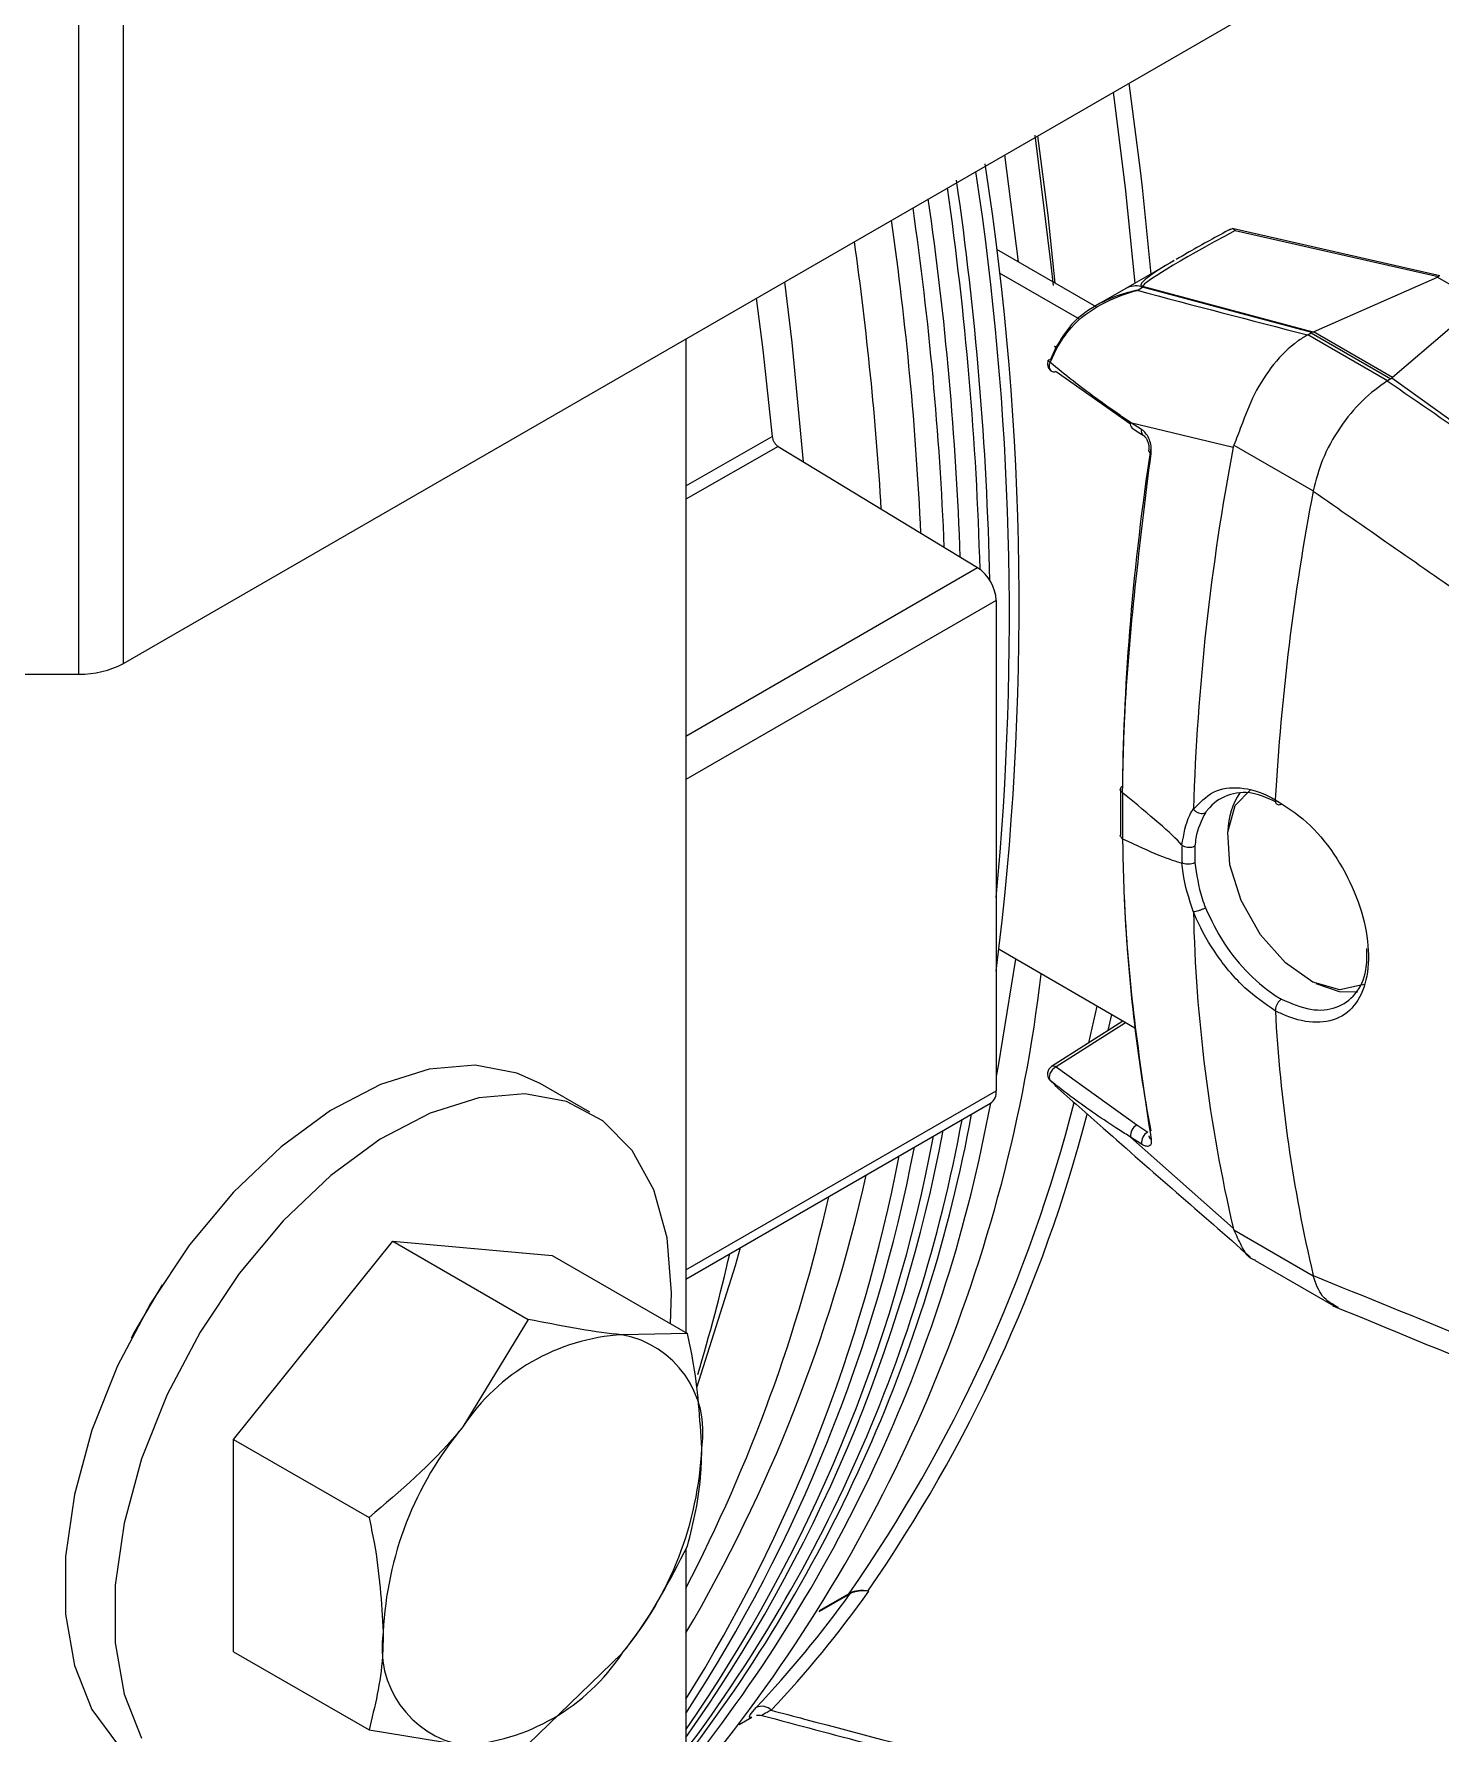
# Model space of a CAD drawing. Extents: x 7 to 135, y 1 to 99.
# Drawn here: x 20.295 to 21.855, y 11.127 to 13.013 of the extents above; entities that cross this region are included whole.
import ezdxf

# ---------------------------------------------------------------- set-up
doc = ezdxf.new("R2010")
doc.units = 0
doc.header["$MEASUREMENT"] = 0
doc.layers.add('OBJECT', color=7, linetype='CONTINUOUS')

msp = doc.modelspace()

# ---------------------------------------------------------------- linework, layer by layer
at = {"layer": 'OBJECT'}
for p, q in [((20.3939, 12.3142), (20.3939, 17.8463)), ((20.3444, 12.3024), (20.3444, 17.8345)), ((20.3939, 12.3142), (22.5896, 13.5818)), ((21.5096, 12.9584), (21.5222, 12.8615)), ((21.3716, 12.8787), (21.3867, 12.7601)), ((21.6214, 12.7957), (21.6247, 12.7969)), ((21.8548, 12.7446), (21.6241, 12.7971)), ((21.6276, 12.7948), (21.8529, 12.7436)), ((21.3625, 12.7741), (21.4729, 12.7103)), ((21.5596, 12.7613), (21.5063, 12.7305)), ((21.3655, 12.7478), (21.4543, 12.6966)), ((21.5063, 12.7305), (21.4732, 12.7114)), ((21.5187, 12.7284), (21.5247, 12.7319)), ((21.7125, 12.6816), (21.5247, 12.7319)), ((21.5258, 12.7325), (21.7136, 12.6822)), ((21.7143, 12.6825), (21.852, 12.743)), ((21.852, 12.743), (21.8999, 12.7154)), ((21.8999, 12.7154), (21.8023, 12.6317)), ((21.018, 12.6745), (21.018, 11.5714)), ((21.7082, 12.6792), (21.7119, 12.6813)), ((21.7966, 12.6281), (21.7082, 12.6792)), ((21.7119, 12.6813), (21.8003, 12.6303)), ((21.7136, 12.6822), (21.7125, 12.6816)), ((21.8023, 12.6317), (21.7143, 12.6825)), ((21.429, 12.6656), (21.4221, 12.651)), ((21.4223, 12.6484), (21.4295, 12.6644)), ((21.4288, 12.6385), (21.5114, 12.5803)), ((21.8003, 12.6303), (21.7966, 12.6281)), ((22.0055, 12.4841), (21.8015, 12.6309)), ((21.5114, 12.5818), (21.6253, 12.5543)), ((21.5236, 12.5741), (21.5114, 12.5818)), ((21.018, 12.5116), (21.1137, 12.5661)), ((21.1205, 12.5549), (21.018, 12.4965)), ((21.1205, 12.5549), (21.3417, 12.4206)), ((21.6253, 12.5543), (21.6262, 12.5566)), ((21.6262, 12.5566), (21.7142, 12.5058)), ((21.7142, 12.5058), (21.7142, 12.5056)), ((21.018, 12.2337), (21.3417, 12.4206)), ((21.3623, 12.3842), (21.018, 12.1854)), ((21.3623, 12.3842), (21.3623, 11.8399)), ((19.7399, 12.3024), (20.3444, 12.3024)), ((21.5001, 12.1744), (21.5001, 12.1236)), ((21.5026, 12.1705), (21.5026, 12.1705)), ((21.5026, 12.1705), (21.5026, 12.1197)), ((21.6721, 12.163), (21.6721, 12.163)), ((21.5026, 12.1197), (21.5026, 12.1197)), ((21.5685, 12.1127), (21.5685, 12.1127)), ((21.5685, 12.0928), (21.5685, 12.0928)), ((21.5162, 11.9096), (21.3655, 11.9966)), ((21.4653, 11.8933), (21.4742, 11.9338)), ((21.4903, 11.9246), (21.4864, 11.9067)), ((21.6721, 11.9288), (21.6721, 11.9288)), ((21.5029, 11.9173), (21.4238, 11.8669)), ((21.5059, 11.9155), (21.4288, 11.8664)), ((21.4288, 11.8664), (21.5183, 11.802)), ((20.9114, 11.8162), (20.8563, 11.848)), ((21.4223, 11.8513), (21.4214, 11.8522)), ((21.4223, 11.8513), (21.4276, 11.8461)), ((21.018, 11.6411), (21.3623, 11.8399)), ((21.018, 11.6309), (21.3561, 11.8261)), ((21.5114, 11.7886), (21.6253, 11.6876)), ((21.5236, 11.7807), (21.5114, 11.7886)), ((21.5183, 11.802), (21.5305, 11.7942)), ((21.6253, 11.6876), (21.6262, 11.6855)), ((21.6262, 11.6855), (21.7142, 11.6346)), ((20.5159, 11.4531), (20.6927, 11.673)), ((20.6927, 11.673), (20.8431, 11.5862)), ((20.6927, 11.673), (20.8695, 11.6572)), ((20.8695, 11.6572), (21.0198, 11.5704)), ((21.6499, 11.6516), (21.7369, 11.6014)), ((21.7142, 11.6346), (21.7142, 11.6348)), ((20.8431, 11.5862), (20.7705, 11.4671)), ((21.0198, 11.5704), (20.9473, 11.5691)), ((20.5159, 11.4531), (20.6663, 11.3662)), ((20.5159, 11.2173), (20.5159, 11.4531)), ((21.018, 11.3315), (21.018, 11.1125)), ((21.2003, 11.2818), (21.1655, 11.2617)), ((21.1663, 11.2631), (21.1992, 11.282)), ((21.2199, 11.2847), (21.2211, 11.2845)), ((20.5159, 11.2173), (20.6663, 11.1305)), ((20.8431, 11.1147), (20.9473, 11.2156)), ((20.6663, 11.1305), (20.7705, 11.1135)), ((21.0913, 11.1444), (21.0771, 11.1362))]:
    msp.add_line(p, q, dxfattribs=at)
at = {"layer": 'OBJECT', "flags": 128}
for points in [[(21.5164, 12.7364), (21.506, 12.8423), (21.4926, 12.9485)], [(21.4052, 12.9008), (21.4231, 12.7569), (21.4255, 12.7337)], [(21.4279, 12.7363), (21.4199, 12.8118), (21.4085, 12.9)], [(21.5222, 12.8615), (21.5243, 12.8427), (21.5338, 12.7464)], [(21.1484, 12.538), (21.1359, 12.6705), (21.1277, 12.7378)], [(21.0961, 12.7196), (21.1034, 12.6623), (21.1137, 12.5661)], [(21.4295, 12.6644), (21.4286, 12.665), (21.4279, 12.6655), (21.4274, 12.6659), (21.4272, 12.6661), (21.4272, 12.6662), (21.4276, 12.6661), (21.4281, 12.6659), (21.429, 12.6656)], [(21.4223, 12.6484), (21.4213, 12.6491), (21.4206, 12.6497), (21.4201, 12.6502), (21.42, 12.6506), (21.42, 12.6508)], [(21.5133, 12.5754), (21.5218, 12.57), (21.5255, 12.5676)], [(21.5342, 12.5474), (21.5331, 12.5482), (21.5323, 12.549), (21.5318, 12.5498), (21.5316, 12.5506), (21.5316, 12.551)], [(21.7698, 11.958), (21.769, 11.9576), (21.7437, 11.9522), (21.7139, 11.9607), (21.6834, 11.9818), (21.6557, 12.0132), (21.6343, 12.051), (21.6217, 12.0906), (21.6194, 12.1272), (21.6277, 12.1565), (21.6448, 12.1745)], [(21.3837, 11.9861), (21.3645, 11.8677), (21.3623, 11.8563)], [(21.7172, 11.9591), (21.743, 11.95), (21.7636, 11.9497)], [(20.8563, 11.848), (20.8304, 11.8597), (20.7841, 11.8683), (20.7331, 11.864), (20.6791, 11.8471), (20.6237, 11.818), (20.5687, 11.7776), (20.516, 11.7274), (20.4671, 11.6689), (20.4238, 11.6039), (20.3873, 11.5346), (20.3588, 11.4632), (20.3393, 11.392), (20.3294, 11.3232), (20.3294, 11.2592), (20.3393, 11.2019), (20.3588, 11.1532), (20.3873, 11.1146), (20.4188, 11.0902)], [(21.4288, 11.8664), (21.4268, 11.8651), (21.4249, 11.8635), (21.4233, 11.8614), (21.422, 11.8592), (21.4213, 11.8569), (21.4211, 11.8548), (21.4214, 11.8528), (21.4223, 11.8513)], [(21.0007, 11.5814), (21.0021, 11.6158), (20.9971, 11.6768), (20.9823, 11.73), (20.9583, 11.7738), (20.9257, 11.8068), (20.8856, 11.8279), (20.8393, 11.8365), (20.7883, 11.8322), (20.7342, 11.8152), (20.6788, 11.7861), (20.6239, 11.7458), (20.5711, 11.6956), (20.5223, 11.637), (20.4789, 11.572), (20.4424, 11.5028), (20.414, 11.4314), (20.3945, 11.3601), (20.3846, 11.2914), (20.3846, 11.2274), (20.3945, 11.1701), (20.414, 11.1214)], [(21.03, 11.5108), (21.0731, 11.6459), (21.0786, 11.6659)], [(20.4366, 11.6247), (20.4063, 11.5731), (20.4023, 11.5653)]]:
    msp.add_lwpolyline(points, dxfattribs=at)
at = {"layer": 'OBJECT'}
for centre, radius, start, end in [((18.1656, 12.3772), 3.2222, 352.7891, 8.7777), ((17.6958, 12.3251), 3.6604, 1.2727, 8.2553), ((18.0654, 12.3659), 3.3116, 354.6025, 8.586), ((17.6379, 12.3038), 3.6868, 1.9977, 8.2029), ((17.6757, 12.3178), 3.6701, 1.5755, 8.2118), ((17.5674, 12.287), 3.7153, 2.6504, 8.0345), ((17.6088, 12.2926), 3.699, 2.3309, 8.1968), ((17.5025, 12.2603), 3.7391, 3.4533, 8.0272), ((21.5176, 12.7096), 0.0238, 76.5067, 118.3668), ((21.5294, 12.7012), 0.0321, 97.2136, 101.181), ((21.536, 12.7124), 0.0225, 116.7599, 120.0142), ((21.4292, 12.6469), 0.01, 157.3799, 231.6821), ((21.4213, 12.6491), 0.0021, 65.0521, 127.4106), ((21.4287, 12.6442), 0.00768, 146.7872, 221.9005), ((21.4264, 12.6438), 0.00581, 234.6399, 295.1293), ((21.517, 12.58), 0.00589, 161.6588, 230.9511), ((21.5291, 12.5722), 0.00586, 161.5272, 232.0019), ((24.1345, 12.0754), 2.5544, 169.1947, 178.262), ((24.2783, 12.0167), 2.6104, 169.2043, 176.7876), ((21.3161, 12.382), 0.0463, 2.6742, 56.4596), ((20.3464, 12.4034), 0.101, 268.8562, 298.0403), ((21.6984, 12.1273), 0.0789, 146.4945, 179.2151), ((23.2922, 12.0755), 1.7114, 181.2508, 193.0977), ((19.71, 12.1724), 1.7144, 321.5376, 353.2043), ((23.334, 12.0167), 1.6642, 183.027, 193.2676), ((21.4292, 11.8584), 0.01, 122.53, 218.7631), ((21.426, 11.8627), 0.00465, 51.6267, 117.1845), ((19.7171, 12.1277), 1.6666, 321.3359, 349.5805), ((19.822, 12.2426), 1.6791, 325.1033, 345.67), ((21.3476, 11.8383), 0.0148, 305.1041, 6.208), ((19.6788, 12.1117), 1.6735, 321.7482, 349.54), ((19.6894, 12.1178), 1.6735, 321.7482, 349.54), ((19.8527, 12.2341), 1.6645, 325.2227, 345.384), ((19.6267, 12.1091), 1.7057, 324.6537, 349.413), ((19.6086, 12.1053), 1.7135, 325.3345, 349.3828), ((21.5254, 11.7899), 0.014, 120.3014, 185.5062), ((21.5376, 11.7821), 0.014, 120.2995, 185.5057), ((21.5371, 11.7911), 0.00559, 191.5056, 238.5061), ((19.5376, 12.1116), 1.7659, 326.96, 349.0874), ((19.507, 12.1058), 1.7801, 328.0853, 349.0474), ((19.4996, 12.1294), 1.7606, 329.5926, 347.4339), ((19.4196, 12.1173), 1.8007, 332.5786, 347.3326), ((19.0626, 12.118), 2.0559, 343.2408, 347.0998), ((20.9609, 11.3414), 0.2282, 93.4296, 146.5651), ((20.9271, 11.4611), 0.1099, 350.7485, 79.453), ((21.0654, 11.2216), 0.3837, 140.2279, 177.3607), ((20.6523, 11.4611), 0.3837, 320.228, 357.3606), ((20.1673, 12.0276), 1.2741, 316.7993, 324.1726), ((20.1791, 12.029), 1.2806, 316.8038, 324.4526), ((20.7906, 11.2216), 0.1099, 170.7481, 259.4534), ((20.7568, 11.3413), 0.2282, 273.4295, 326.5651), ((21.1023, 11.1422), 0.0146, 44.3345, 115.1144)]:
    msp.add_arc(centre, radius, start, end, dxfattribs=at)
for centre, major_axis, ratio, start_param, end_param in [((21.934, 12.9382), (0.4087, 0.2053), 0.030857, 2.402916, 3.123581), ((21.9384, 12.9107), (0.4156, 0.1775), 0.058119, 2.691171, 3.162847), ((21.9384, 12.9107), (0.4156, 0.1775), 0.058119, 3.162847, 3.215511), ((21.934, 12.9382), (0.4087, 0.2053), 0.030857, 3.123581, 3.176244), ((21.8254, 12.75), (0.0277, -0.0059), 0.181801, 6.036304, 6.176905), ((22.9184, 13.5916), (5.759, -1.2811), 0.198331, 4.511214, 4.544905), ((21.3916, 12.764), (0.3275, -0.0723), 0.201878, 6.0617, 6.065905), ((21.3952, 12.7661), (0.3275, -0.0723), 0.201878, 6.065905, 6.072415), ((21.395, 12.7663), (0.3325, -0.0712), 0.181801, 6.029786, 6.036304), ((22.4877, 12.1312), (0.6943, -0.494), 0.104684, 3.093765, 3.097106), ((20.4184, 15.516), (13.5348, -9.6488), 0.094709, 4.881554, 4.897066), ((22.4914, 12.1333), (0.6943, -0.494), 0.104684, 3.080674, 3.093765), ((22.4919, 12.1331), (0.691, -0.4971), 0.099986, 3.117347, 3.130436), ((22.9371, 13.1398), (0.9767, 2.0021), 0.525016, 2.109283, 2.305521), ((7.4746, 21.1726), (14.1054, -9.0791), 0.012142, 0.048936, 0.112898), ((7.4746, 21.1726), (14.1054, -9.0791), 0.012142, 6.185918, 6.24988), ((21.6638, 12.0414), (-0.0659, 0.1269), 0.54529, 0.724385, 0.89521), ((22.9371, 13.1398), (0.9767, 2.0021), 0.525016, 2.373266, 2.529682)]:
    msp.add_ellipse(centre, major_axis=major_axis, ratio=ratio, start_param=start_param, end_param=end_param, dxfattribs=at)
for points, knots in [([(21.6224, 12.7964), (21.6069, 12.788), (21.5864, 12.7769), (21.567, 12.7654), (21.5622, 12.7626)], [0, 0, 0, 0, 0.7553932, 1, 1, 1, 1]), ([(21.6247, 12.7969), (21.6256, 12.7965), (21.6266, 12.796), (21.6276, 12.7949), (21.6276, 12.7948)], [0, 0, 0, 0, 0.980022, 1, 1, 1, 1]), ([(21.8548, 12.7445), (21.8548, 12.7445), (21.8547, 12.7447), (21.8538, 12.7445), (21.8531, 12.7438), (21.8529, 12.7436)], [0, 0, 0, 0, 0.116845, 0.672233, 1, 1, 1, 1]), ([(21.5187, 12.7284), (21.5186, 12.7284), (21.5173, 12.7281), (21.5131, 12.7272), (21.4992, 12.7236), (21.4746, 12.7138), (21.4462, 12.6944), (21.4342, 12.6743), (21.429, 12.6656)], [0, 0, 0, 0, 0.003662, 0.034966, 0.112489, 0.381453, 0.732444, 1, 1, 1, 1]), ([(21.4295, 12.6644), (21.4345, 12.6722), (21.4471, 12.6922), (21.4777, 12.7138), (21.504, 12.7244), (21.5174, 12.7281), (21.5186, 12.7284), (21.5187, 12.7284)], [0, 0, 0, 0, 0.244744, 0.626729, 0.967929, 0.996143, 1, 1, 1, 1]), ([(21.7079, 12.679), (21.7042, 12.6767), (21.6909, 12.6685), (21.6696, 12.6474), (21.6479, 12.6142), (21.6356, 12.5811), (21.6288, 12.5635), (21.6262, 12.5566)], [0, 0, 0, 0, 0.09751, 0.351329, 0.599305, 0.843154, 1, 1, 1, 1]), ([(21.5114, 12.5818), (21.507, 12.5848), (21.485, 12.5998), (21.4547, 12.6218), (21.4307, 12.6415), (21.4223, 12.6484)], [0, 0, 0, 0, 0.139683, 0.698663, 1, 1, 1, 1]), ([(21.7963, 12.628), (21.787, 12.6213), (21.7683, 12.6078), (21.743, 12.5763), (21.7231, 12.5412), (21.7171, 12.5174), (21.7142, 12.5058)], [0, 0, 0, 0, 0.253585, 0.507165, 0.760848, 1, 1, 1, 1]), ([(21.1137, 12.5661), (21.1138, 12.5651), (21.1141, 12.5636), (21.1149, 12.5616), (21.1157, 12.5601), (21.1166, 12.5587), (21.1176, 12.5574), (21.1189, 12.5561), (21.1199, 12.5554), (21.1205, 12.5549)], [0, 0, 0, 0, 0.235206, 0.351549, 0.467884, 0.584227, 0.700562, 0.816897, 1, 1, 1, 1]), ([(21.5342, 12.5474), (21.5344, 12.5496), (21.5347, 12.5539), (21.5332, 12.561), (21.5303, 12.5673), (21.5268, 12.5717), (21.5244, 12.5735), (21.5236, 12.5741)], [0, 0, 0, 0, 0.219064, 0.438021, 0.65922, 0.88, 1, 1, 1, 1]), ([(21.5255, 12.5676), (21.5258, 12.5674), (21.5265, 12.5669), (21.5283, 12.5649), (21.53, 12.5619), (21.5313, 12.5581), (21.5319, 12.5543), (21.5318, 12.5518), (21.5316, 12.551), (21.5316, 12.551)], [0, 0, 0, 0, 0.118176, 0.279897, 0.450058, 0.63676, 0.831711, 0.996631, 1, 1, 1, 1]), ([(21.5026, 12.1705), (21.5027, 12.176), (21.5031, 12.2035), (21.5067, 12.3252), (21.5219, 12.4481), (21.5342, 12.5474)], [0, 0, 0, 0, 0.045653, 0.228294, 1, 1, 1, 1]), ([(21.7142, 12.5056), (21.7715, 12.4656), (21.8702, 12.3969), (21.9691, 12.3282), (22.0104, 12.2994)], [0, 0, 0, 0, 0.581449, 1, 1, 1, 1]), ([(21.5026, 12.1705), (21.502, 12.1711), (21.5006, 12.1721), (21.4999, 12.1741), (21.5003, 12.1759), (21.5013, 12.1773), (21.5022, 12.1779), (21.5024, 12.1781)], [0, 0, 0, 0, 0.2359115, 0.4718184, 0.7077433, 0.9253998, 1, 1, 1, 1]), ([(21.5813, 12.1524), (21.5881, 12.1596), (21.6017, 12.1742), (21.6326, 12.1785), (21.6572, 12.1713), (21.6703, 12.164), (21.6721, 12.163)], [0, 0, 0, 0, 0.315107, 0.632944, 0.949791, 1, 1, 1, 1]), ([(21.6723, 12.1608), (21.6639, 12.1645), (21.6449, 12.173), (21.6179, 12.1697), (21.6017, 12.1585), (21.5953, 12.1497), (21.5945, 12.1486)], [0, 0, 0, 0, 0.2693494, 0.6097194, 0.9505096, 1, 1, 1, 1]), ([(21.5685, 12.1127), (21.5705, 12.1247), (21.573, 12.1398), (21.5798, 12.1507), (21.5812, 12.1529)], [0, 0, 0, 0, 0.7918098, 1, 1, 1, 1]), ([(21.5812, 12.1529), (21.5812, 12.1529), (21.5812, 12.1527), (21.5812, 12.1526), (21.5813, 12.1524), (21.5813, 12.1524), (21.5813, 12.1524)], [0, 0, 0, 0, 0.344844, 0.692031, 0.85967, 1, 1, 1, 1]), ([(21.5813, 12.1524), (21.5821, 12.1515), (21.5836, 12.1499), (21.5867, 12.1483), (21.5899, 12.1476), (21.5923, 12.1478), (21.5938, 12.1483), (21.5943, 12.1485), (21.5945, 12.1486)], [0, 0, 0, 0, 0.2149535, 0.4299074, 0.6448617, 0.8598481, 0.9514684, 1, 1, 1, 1]), ([(21.5945, 12.1486), (21.5901, 12.1399), (21.5846, 12.129), (21.5832, 12.1146), (21.5829, 12.1117)], [0, 0, 0, 0, 0.796377, 1, 1, 1, 1]), ([(21.6721, 12.163), (21.6839, 12.1555), (21.7075, 12.1406), (21.7383, 12.1036), (21.7614, 12.0609), (21.7747, 12.0161), (21.7767, 11.9749), (21.7673, 11.9418), (21.7473, 11.9206), (21.7187, 11.9136), (21.6919, 11.9192), (21.676, 11.9269), (21.6721, 11.9288)], [0, 0, 0, 0, 0.1065473, 0.2130922, 0.3197633, 0.4269161, 0.5344991, 0.6422673, 0.7499595, 0.8573109, 0.9641558, 1, 1, 1, 1]), ([(21.6721, 12.163), (21.6721, 12.1621), (21.6721, 12.1603), (21.6732, 12.1584), (21.6748, 12.1574), (21.6767, 12.1574), (21.6781, 12.158), (21.6787, 12.1583), (21.6788, 12.1584)], [0, 0, 0, 0, 0.208445, 0.416874, 0.625342, 0.833876, 0.967133, 1, 1, 1, 1]), ([(21.5026, 12.1197), (21.502, 12.1203), (21.5007, 12.1213), (21.4999, 12.1227), (21.5001, 12.1235), (21.5001, 12.1236)], [0, 0, 0, 0, 0.461579, 0.923149, 1, 1, 1, 1]), ([(21.5026, 12.1197), (21.5027, 12.1143), (21.5031, 12.0874), (21.5067, 11.9706), (21.5219, 11.8687), (21.5342, 11.7863)], [0, 0, 0, 0, 0.0456532, 0.2282935, 1, 1, 1, 1]), ([(21.5685, 12.1127), (21.5694, 12.1122), (21.571, 12.1111), (21.5743, 12.1103), (21.5777, 12.1101), (21.5801, 12.1106), (21.5818, 12.1112), (21.5825, 12.1115), (21.5829, 12.1117)], [0, 0, 0, 0, 0.209939, 0.419873, 0.629816, 0.839759, 0.898228, 1, 1, 1, 1]), ([(21.5829, 12.1117), (21.5827, 12.1064), (21.5824, 12.1003), (21.5828, 12.0939), (21.5829, 12.0932)], [0, 0, 0, 0, 0.886117, 1, 1, 1, 1]), ([(21.5829, 12.0932), (21.5825, 12.093), (21.5818, 12.0927), (21.5801, 12.092), (21.5777, 12.0915), (21.5743, 12.0913), (21.571, 12.0917), (21.5694, 12.0924), (21.5685, 12.0928)], [0, 0, 0, 0, 0.101772, 0.160241, 0.370184, 0.580127, 0.790061, 1, 1, 1, 1]), ([(21.5812, 12.0381), (21.5764, 12.053), (21.5704, 12.0717), (21.5689, 12.0891), (21.5685, 12.0928)], [0, 0, 0, 0, 0.791837, 1, 1, 1, 1]), ([(21.5829, 12.0932), (21.5847, 12.0801), (21.587, 12.0636), (21.5932, 12.0465), (21.5945, 12.043)], [0, 0, 0, 0, 0.7963763, 1, 1, 1, 1]), ([(21.5813, 12.0385), (21.5813, 12.0385), (21.5813, 12.0385), (21.5812, 12.0384), (21.5812, 12.0382), (21.5812, 12.0381), (21.5812, 12.0381)], [0, 0, 0, 0, 0.159839, 0.363945, 0.750569, 1, 1, 1, 1]), ([(21.5945, 12.043), (21.5943, 12.0429), (21.5938, 12.0426), (21.5923, 12.0418), (21.5899, 12.0407), (21.5867, 12.0396), (21.5836, 12.0387), (21.5821, 12.0386), (21.5813, 12.0385)], [0, 0, 0, 0, 0.048531, 0.140152, 0.35514, 0.570094, 0.785046, 1, 1, 1, 1]), ([(21.6721, 11.9288), (21.6607, 11.9366), (21.6379, 11.9521), (21.6068, 11.9889), (21.5893, 12.0194), (21.5823, 12.0361), (21.5813, 12.0385)], [0, 0, 0, 0, 0.315568, 0.6311017, 0.9475883, 1, 1, 1, 1]), ([(21.5945, 12.043), (21.6009, 12.0297), (21.6137, 12.0029), (21.6426, 11.9683), (21.6653, 11.9497), (21.6773, 11.9425), (21.6788, 11.9416)], [0, 0, 0, 0, 0.318291, 0.636578, 0.954854, 1, 1, 1, 1]), ([(21.6788, 11.9416), (21.6899, 11.937), (21.712, 11.9278), (21.7408, 11.9305), (21.7619, 11.9458), (21.7738, 11.9693), (21.7738, 11.9897), (21.7737, 11.9979)], [0, 0, 0, 0, 0.214298, 0.428607, 0.642725, 0.856925, 1, 1, 1, 1]), ([(21.6788, 11.9416), (21.6787, 11.9415), (21.6781, 11.9411), (21.6767, 11.94), (21.6748, 11.9378), (21.6732, 11.9348), (21.6721, 11.9316), (21.6721, 11.9298), (21.6721, 11.9288)], [0, 0, 0, 0, 0.032867, 0.166124, 0.37466, 0.583129, 0.791559, 1, 1, 1, 1]), ([(21.5114, 11.7886), (21.507, 11.7913), (21.485, 11.8053), (21.4547, 11.8259), (21.4307, 11.8447), (21.4223, 11.8513)], [0, 0, 0, 0, 0.139683, 0.698663, 1, 1, 1, 1]), ([(21.4274, 11.8459), (21.4453, 11.8301), (21.5172, 11.7665), (21.5897, 11.7033), (21.6442, 11.6558)], [0, 0, 0, 0, 0.249075, 1, 1, 1, 1]), ([(21.5317, 11.7899), (21.5317, 11.7899), (21.5318, 11.7892), (21.5317, 11.7889), (21.5318, 11.7891), (21.5318, 11.7891)], [0, 0, 0, 0, 0.113616, 0.931332, 1, 1, 1, 1]), ([(21.5342, 11.7863), (21.5344, 11.7848), (21.5347, 11.7817), (21.5332, 11.7789), (21.5303, 11.7779), (21.5268, 11.7788), (21.5244, 11.7802), (21.5236, 11.7807)], [0, 0, 0, 0, 0.219062, 0.438018, 0.659218, 0.879999, 1, 1, 1, 1]), ([(21.65, 11.6518), (21.6497, 11.6519), (21.6424, 11.6537), (21.6359, 11.6646), (21.6289, 11.6796), (21.6262, 11.6855)], [0, 0, 0, 0, 0.027941, 0.619503, 1, 1, 1, 1]), ([(21.7142, 11.6348), (21.7715, 11.6115), (21.8702, 11.5714), (21.9691, 11.5315), (22.0104, 11.5148)], [0, 0, 0, 0, 0.581449, 1, 1, 1, 1]), ([(21.7422, 11.5994), (21.7357, 11.6029), (21.7225, 11.61), (21.717, 11.6263), (21.7142, 11.6346)], [0, 0, 0, 0, 0.491534, 1, 1, 1, 1]), ([(21.7359, 11.6014), (21.7976, 11.576), (21.8984, 11.5344), (21.9998, 11.4931), (22.0392, 11.4771)], [0, 0, 0, 0, 0.611003, 1, 1, 1, 1]), ([(20.9473, 11.5691), (20.9451, 11.5693), (20.9151, 11.5721), (20.8778, 11.5794), (20.8431, 11.5862)], [0, 0, 0, 0, 0.070214, 1, 1, 1, 1]), ([(21.0356, 11.4434), (21.0336, 11.476), (21.0311, 11.5174), (21.0218, 11.5611), (21.0198, 11.5704)], [0, 0, 0, 0, 0.7889995, 1, 1, 1, 1]), ([(20.7705, 11.4671), (20.7684, 11.4645), (20.7383, 11.4275), (20.701, 11.3958), (20.6663, 11.3662)], [0, 0, 0, 0, 0.070214, 1, 1, 1, 1]), ([(21.0198, 11.3346), (21.0263, 11.3608), (21.0347, 11.3948), (21.0355, 11.4342), (21.0356, 11.4434)], [0, 0, 0, 0, 0.7681506, 1, 1, 1, 1]), ([(20.6663, 11.3662), (20.6683, 11.357), (20.6776, 11.3133), (20.6801, 11.2719), (20.6821, 11.2393)], [0, 0, 0, 0, 0.2110005, 1, 1, 1, 1]), ([(20.9473, 11.2156), (20.9493, 11.2182), (20.979, 11.2554), (21.0001, 11.2965), (21.0198, 11.3346)], [0, 0, 0, 0, 0.070214, 1, 1, 1, 1]), ([(21.2199, 11.2847), (21.2178, 11.2849), (21.2139, 11.2854), (21.208, 11.2849), (21.2034, 11.2839), (21.2006, 11.2828), (21.1994, 11.2822), (21.1992, 11.282)], [0, 0, 0, 0, 0.334014, 0.58762, 0.786367, 0.954403, 1, 1, 1, 1]), ([(21.2211, 11.2845), (21.2207, 11.2845), (21.2182, 11.2849), (21.2137, 11.2851), (21.208, 11.2845), (21.2035, 11.2834), (21.2014, 11.2824), (21.2003, 11.2818)], [0, 0, 0, 0, 0.062673, 0.396697, 0.643406, 0.821308, 1, 1, 1, 1]), ([(20.6821, 11.2393), (20.6819, 11.2301), (20.6812, 11.1907), (20.6728, 11.1567), (20.6663, 11.1305)], [0, 0, 0, 0, 0.2318494, 1, 1, 1, 1]), ([(21.0913, 11.1444), (21.0904, 11.1443), (21.0881, 11.1441), (21.089, 11.1474), (21.0934, 11.1524), (21.096, 11.1554)], [0, 0, 0, 0, 0.222782, 0.537697, 1, 1, 1, 1]), ([(21.0964, 11.1468), (21.0966, 11.1469), (21.097, 11.147), (21.0992, 11.1472), (21.1011, 11.1467), (21.1021, 11.1464)], [0, 0, 0, 0, 0.306584, 0.65718, 1, 1, 1, 1]), ([(21.1127, 11.1524), (21.1097, 11.1508), (21.1048, 11.1482), (21.1015, 11.1465), (21.1021, 11.1467), (21.1022, 11.1468)], [0, 0, 0, 0, 0.561786, 0.921049, 1, 1, 1, 1]), ([(21.1022, 11.1467), (21.1816, 11.1255), (21.3114, 11.0907), (21.4429, 11.0572), (21.4939, 11.0442)], [0, 0, 0, 0, 0.611368, 1, 1, 1, 1]), ([(21.1127, 11.1524), (21.125, 11.1492), (21.2034, 11.1283), (21.3275, 11.0958), (21.4397, 11.067), (21.4853, 11.0552)], [0, 0, 0, 0, 0.0995, 0.633978, 1, 1, 1, 1])]:
    msp.add_open_spline(points, degree=3, knots=knots, dxfattribs=at)

doc.saveas('drawing.dxf')
